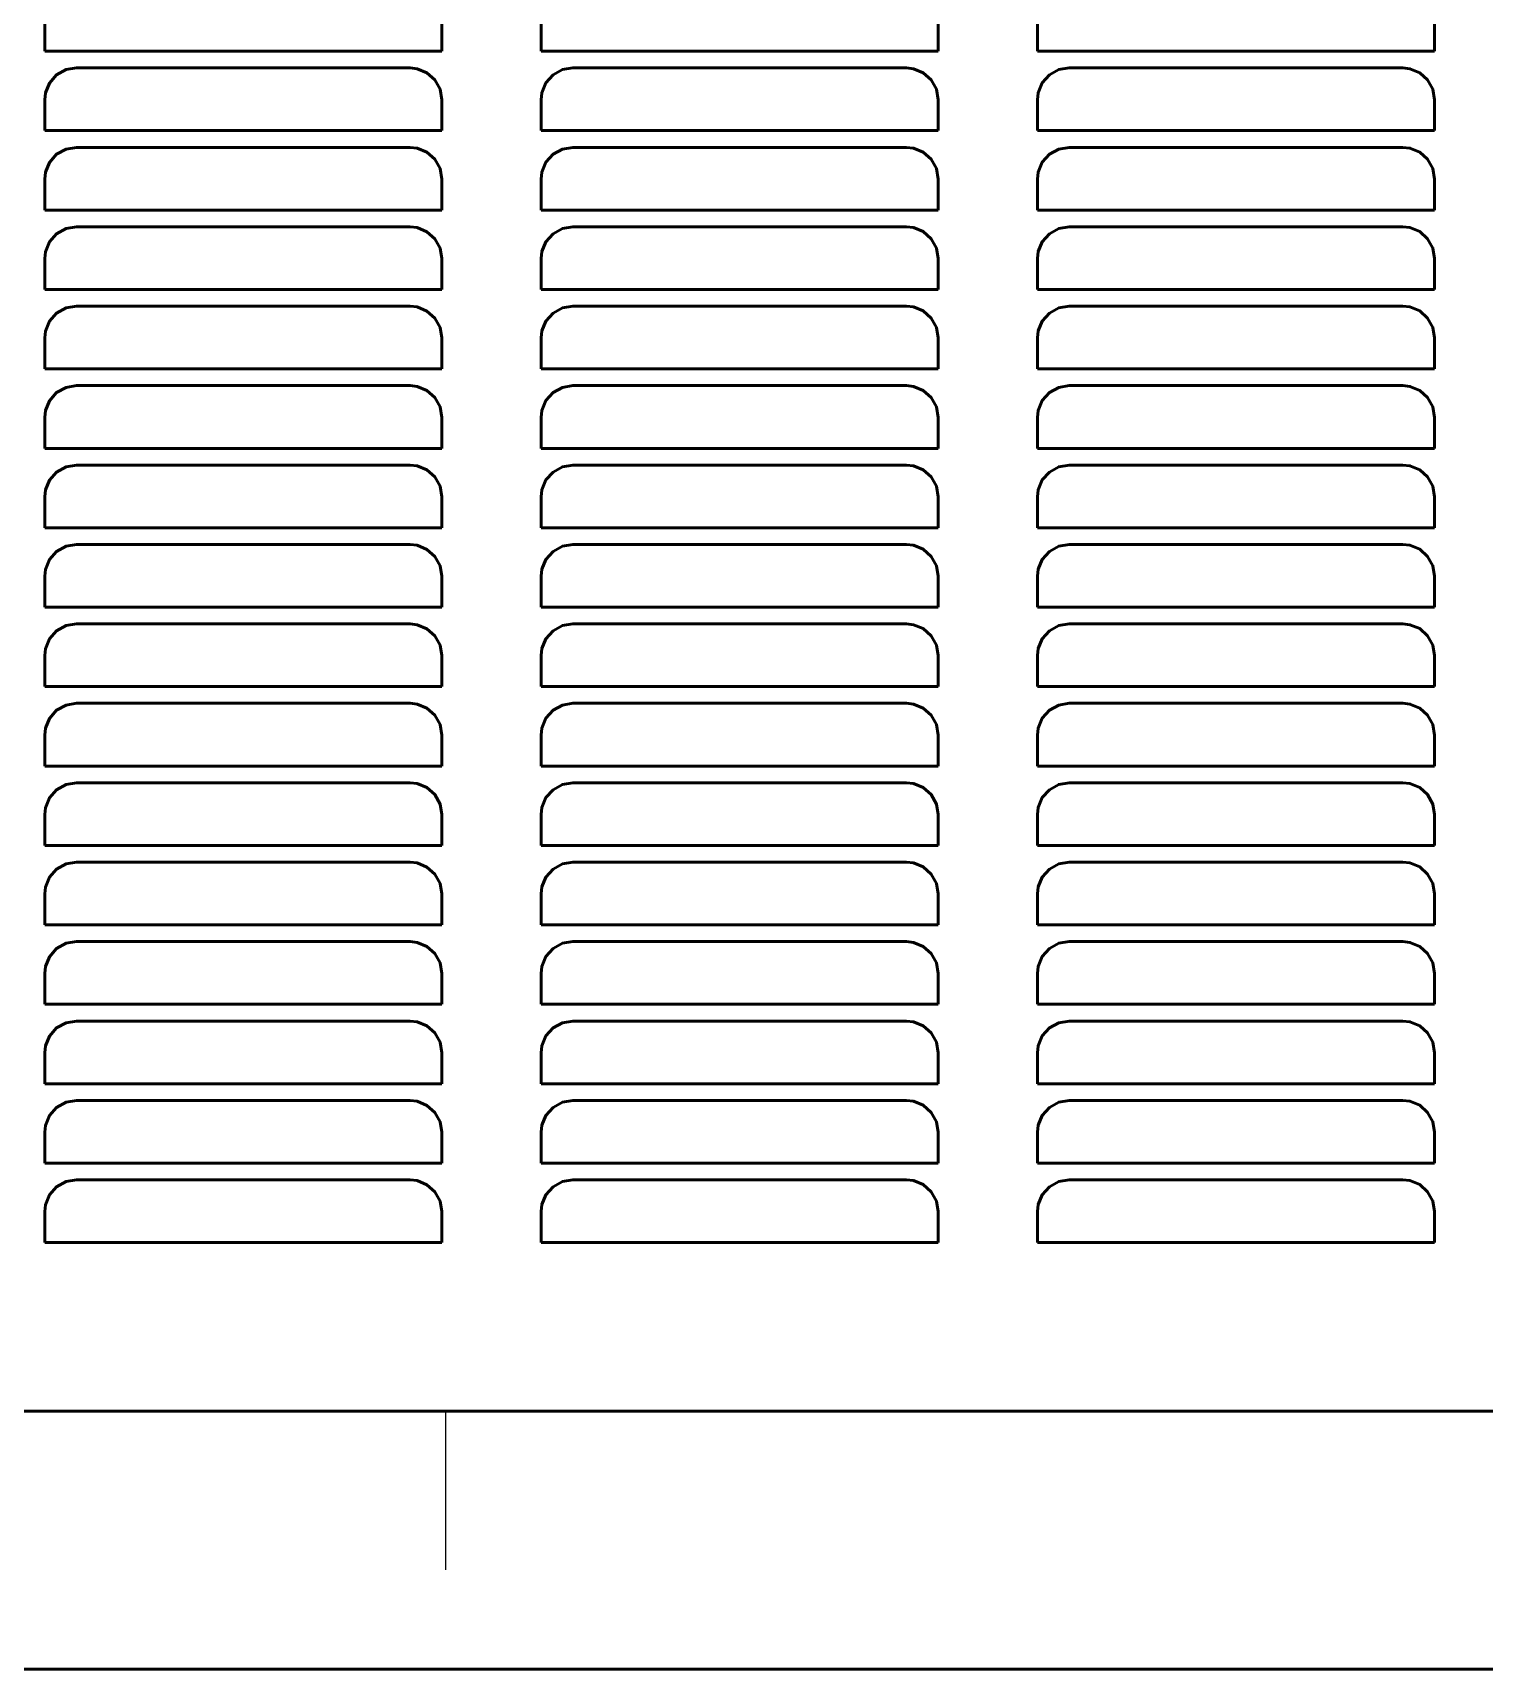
# Model space of a CAD drawing. Header units: inches. Extents: x -0.3 to 35.5, y 0 to 41.5.
# Drawn here: x 7.07 to 16.2, y 0 to 10.3 of the extents above; entities that cross this region are included whole.
import ezdxf

# ---------------------------------------------------------------- set-up
doc = ezdxf.new("R2010")
doc.units = ezdxf.units.IN
doc.header["$MEASUREMENT"] = 0
doc.linetypes.add('Dashed', pattern=[2, 1, -1])
doc.layers.add('AM_0', color=7, linetype='Continuous', lineweight=50)
doc.layers.add('AM_9', color=6, linetype='Dashed', lineweight=25)

msp = doc.modelspace()

# ---------------------------------------------------------------- linework, layer by layer
at = {"layer": 'AM_0'}
for p, q in [((7.141, 10.381), (7.141, 10.186)), ((9.641, 10.186), (9.641, 10.381)), ((10.266, 10.381), (10.266, 10.186)), ((12.766, 10.186), (12.766, 10.381)), ((13.391, 10.381), (13.391, 10.186)), ((15.891, 10.186), (15.891, 10.381)), ((7.141, 10.186), (9.641, 10.186)), ((10.266, 10.186), (12.766, 10.186)), ((13.391, 10.186), (15.891, 10.186)), ((9.441, 10.081), (7.341, 10.081)), ((12.566, 10.081), (10.466, 10.081)), ((15.691, 10.081), (13.591, 10.081)), ((7.141, 9.881), (7.141, 9.686)), ((9.641, 9.686), (9.641, 9.881)), ((10.266, 9.881), (10.266, 9.686)), ((12.766, 9.686), (12.766, 9.881)), ((13.391, 9.881), (13.391, 9.686)), ((15.891, 9.686), (15.891, 9.881)), ((7.141, 9.686), (9.641, 9.686)), ((10.266, 9.686), (12.766, 9.686)), ((13.391, 9.686), (15.891, 9.686)), ((9.441, 9.581), (7.341, 9.581)), ((12.566, 9.581), (10.466, 9.581)), ((15.691, 9.581), (13.591, 9.581)), ((7.141, 9.381), (7.141, 9.186)), ((9.641, 9.186), (9.641, 9.381)), ((10.266, 9.381), (10.266, 9.186)), ((12.766, 9.186), (12.766, 9.381)), ((13.391, 9.381), (13.391, 9.186)), ((15.891, 9.186), (15.891, 9.381)), ((7.141, 9.186), (9.641, 9.186)), ((10.266, 9.186), (12.766, 9.186)), ((13.391, 9.186), (15.891, 9.186)), ((9.441, 9.081), (7.341, 9.081)), ((12.566, 9.081), (10.466, 9.081)), ((15.691, 9.081), (13.591, 9.081)), ((7.141, 8.881), (7.141, 8.686)), ((9.641, 8.686), (9.641, 8.881)), ((10.266, 8.881), (10.266, 8.686)), ((12.766, 8.686), (12.766, 8.881)), ((13.391, 8.881), (13.391, 8.686)), ((15.891, 8.686), (15.891, 8.881)), ((7.141, 8.686), (9.641, 8.686)), ((10.266, 8.686), (12.766, 8.686)), ((13.391, 8.686), (15.891, 8.686)), ((9.441, 8.581), (7.341, 8.581)), ((12.566, 8.581), (10.466, 8.581)), ((15.691, 8.581), (13.591, 8.581)), ((7.141, 8.381), (7.141, 8.186)), ((9.641, 8.186), (9.641, 8.381)), ((10.266, 8.381), (10.266, 8.186)), ((12.766, 8.186), (12.766, 8.381)), ((13.391, 8.381), (13.391, 8.186)), ((15.891, 8.186), (15.891, 8.381)), ((7.141, 8.186), (9.641, 8.186)), ((10.266, 8.186), (12.766, 8.186)), ((13.391, 8.186), (15.891, 8.186)), ((9.441, 8.081), (7.341, 8.081)), ((12.566, 8.081), (10.466, 8.081)), ((15.691, 8.081), (13.591, 8.081)), ((7.141, 7.881), (7.141, 7.686)), ((9.641, 7.686), (9.641, 7.881)), ((10.266, 7.881), (10.266, 7.686)), ((12.766, 7.686), (12.766, 7.881)), ((13.391, 7.881), (13.391, 7.686)), ((15.891, 7.686), (15.891, 7.881)), ((7.141, 7.686), (9.641, 7.686)), ((10.266, 7.686), (12.766, 7.686)), ((13.391, 7.686), (15.891, 7.686)), ((9.441, 7.581), (7.341, 7.581)), ((12.566, 7.581), (10.466, 7.581)), ((15.691, 7.581), (13.591, 7.581)), ((7.141, 7.381), (7.141, 7.186)), ((9.641, 7.186), (9.641, 7.381)), ((10.266, 7.381), (10.266, 7.186)), ((12.766, 7.186), (12.766, 7.381)), ((13.391, 7.381), (13.391, 7.186)), ((15.891, 7.186), (15.891, 7.381)), ((7.141, 7.186), (9.641, 7.186)), ((10.266, 7.186), (12.766, 7.186)), ((13.391, 7.186), (15.891, 7.186)), ((9.441, 7.081), (7.341, 7.081)), ((12.566, 7.081), (10.466, 7.081)), ((15.691, 7.081), (13.591, 7.081)), ((7.141, 6.881), (7.141, 6.686)), ((9.641, 6.686), (9.641, 6.881)), ((10.266, 6.881), (10.266, 6.686)), ((12.766, 6.686), (12.766, 6.881)), ((13.391, 6.881), (13.391, 6.686)), ((15.891, 6.686), (15.891, 6.881)), ((7.141, 6.686), (9.641, 6.686)), ((10.266, 6.686), (12.766, 6.686)), ((13.391, 6.686), (15.891, 6.686)), ((9.441, 6.581), (7.341, 6.581)), ((12.566, 6.581), (10.466, 6.581)), ((15.691, 6.581), (13.591, 6.581)), ((7.141, 6.381), (7.141, 6.186)), ((9.641, 6.186), (9.641, 6.381)), ((10.266, 6.381), (10.266, 6.186)), ((12.766, 6.186), (12.766, 6.381)), ((13.391, 6.381), (13.391, 6.186)), ((15.891, 6.186), (15.891, 6.381)), ((7.141, 6.186), (9.641, 6.186)), ((10.266, 6.186), (12.766, 6.186)), ((13.391, 6.186), (15.891, 6.186)), ((9.441, 6.081), (7.341, 6.081)), ((12.566, 6.081), (10.466, 6.081)), ((15.691, 6.081), (13.591, 6.081)), ((7.141, 5.881), (7.141, 5.686)), ((9.641, 5.686), (9.641, 5.881)), ((10.266, 5.881), (10.266, 5.686)), ((12.766, 5.686), (12.766, 5.881)), ((13.391, 5.881), (13.391, 5.686)), ((15.891, 5.686), (15.891, 5.881)), ((7.141, 5.686), (9.641, 5.686)), ((10.266, 5.686), (12.766, 5.686)), ((13.391, 5.686), (15.891, 5.686)), ((9.441, 5.581), (7.341, 5.581)), ((12.566, 5.581), (10.466, 5.581)), ((15.691, 5.581), (13.591, 5.581)), ((7.141, 5.381), (7.141, 5.186)), ((9.641, 5.186), (9.641, 5.381)), ((10.266, 5.381), (10.266, 5.186)), ((12.766, 5.186), (12.766, 5.381)), ((13.391, 5.381), (13.391, 5.186)), ((15.891, 5.186), (15.891, 5.381)), ((7.141, 5.186), (9.641, 5.186)), ((10.266, 5.186), (12.766, 5.186)), ((13.391, 5.186), (15.891, 5.186)), ((9.441, 5.081), (7.341, 5.081)), ((12.566, 5.081), (10.466, 5.081)), ((15.691, 5.081), (13.591, 5.081)), ((7.141, 4.881), (7.141, 4.686)), ((9.641, 4.686), (9.641, 4.881)), ((10.266, 4.881), (10.266, 4.686)), ((12.766, 4.686), (12.766, 4.881)), ((13.391, 4.881), (13.391, 4.686)), ((15.891, 4.686), (15.891, 4.881)), ((7.141, 4.686), (9.641, 4.686)), ((10.266, 4.686), (12.766, 4.686)), ((13.391, 4.686), (15.891, 4.686)), ((9.441, 4.581), (7.341, 4.581)), ((12.566, 4.581), (10.466, 4.581)), ((15.691, 4.581), (13.591, 4.581)), ((7.141, 4.381), (7.141, 4.186)), ((9.641, 4.186), (9.641, 4.381)), ((10.266, 4.381), (10.266, 4.186)), ((12.766, 4.186), (12.766, 4.381)), ((13.391, 4.381), (13.391, 4.186)), ((15.891, 4.186), (15.891, 4.381)), ((7.141, 4.186), (9.641, 4.186)), ((10.266, 4.186), (12.766, 4.186)), ((13.391, 4.186), (15.891, 4.186)), ((9.441, 4.081), (7.341, 4.081)), ((12.566, 4.081), (10.466, 4.081)), ((15.691, 4.081), (13.591, 4.081)), ((7.141, 3.881), (7.141, 3.686)), ((9.641, 3.686), (9.641, 3.881)), ((10.266, 3.881), (10.266, 3.686)), ((12.766, 3.686), (12.766, 3.881)), ((13.391, 3.881), (13.391, 3.686)), ((15.891, 3.686), (15.891, 3.881)), ((7.141, 3.686), (9.641, 3.686)), ((10.266, 3.686), (12.766, 3.686)), ((13.391, 3.686), (15.891, 3.686)), ((9.441, 3.581), (7.341, 3.581)), ((12.566, 3.581), (10.466, 3.581)), ((15.691, 3.581), (13.591, 3.581)), ((7.141, 3.381), (7.141, 3.186)), ((9.641, 3.186), (9.641, 3.381)), ((10.266, 3.381), (10.266, 3.186)), ((12.766, 3.186), (12.766, 3.381)), ((13.391, 3.381), (13.391, 3.186)), ((15.891, 3.186), (15.891, 3.381)), ((7.141, 3.186), (9.641, 3.186)), ((10.266, 3.186), (12.766, 3.186)), ((13.391, 3.186), (15.891, 3.186)), ((9.441, 3.081), (7.341, 3.081)), ((12.566, 3.081), (10.466, 3.081)), ((15.691, 3.081), (13.591, 3.081)), ((7.141, 2.881), (7.141, 2.686)), ((9.641, 2.686), (9.641, 2.881)), ((10.266, 2.881), (10.266, 2.686)), ((12.766, 2.686), (12.766, 2.881)), ((13.391, 2.881), (13.391, 2.686)), ((15.891, 2.686), (15.891, 2.881)), ((7.141, 2.686), (9.641, 2.686)), ((10.266, 2.686), (12.766, 2.686)), ((13.391, 2.686), (15.891, 2.686)), ((-0.27, 1.625), (35.27, 1.625)), ((3.39, 0), (32.11, 0))]:
    msp.add_line(p, q, dxfattribs=at)
for points in [[(7.341, 10.081), (7.275, 10.07), (7.216, 10.037), (7.171, 9.986), (7.146, 9.924), (7.141, 9.881)], [(9.641, 9.881), (9.63, 9.947), (9.597, 10.006), (9.547, 10.05), (9.485, 10.076), (9.441, 10.081)], [(10.466, 10.081), (10.4, 10.07), (10.341, 10.037), (10.296, 9.987), (10.271, 9.925), (10.266, 9.881)], [(12.766, 9.881), (12.755, 9.947), (12.722, 10.006), (12.672, 10.051), (12.61, 10.076), (12.566, 10.081)], [(13.591, 10.081), (13.525, 10.07), (13.466, 10.037), (13.421, 9.987), (13.396, 9.925), (13.391, 9.881)], [(15.891, 9.881), (15.88, 9.947), (15.847, 10.006), (15.797, 10.051), (15.735, 10.076), (15.691, 10.081)], [(7.341, 9.581), (7.275, 9.57), (7.216, 9.537), (7.171, 9.486), (7.146, 9.424), (7.141, 9.381)], [(9.641, 9.381), (9.63, 9.447), (9.597, 9.506), (9.547, 9.55), (9.485, 9.576), (9.441, 9.581)], [(10.466, 9.581), (10.4, 9.57), (10.341, 9.537), (10.296, 9.487), (10.271, 9.425), (10.266, 9.381)], [(12.766, 9.381), (12.755, 9.447), (12.722, 9.506), (12.672, 9.551), (12.61, 9.576), (12.566, 9.581)], [(13.591, 9.581), (13.525, 9.57), (13.466, 9.537), (13.421, 9.487), (13.396, 9.425), (13.391, 9.381)], [(15.891, 9.381), (15.88, 9.447), (15.847, 9.506), (15.797, 9.551), (15.735, 9.576), (15.691, 9.581)], [(7.341, 9.081), (7.275, 9.07), (7.216, 9.037), (7.171, 8.986), (7.146, 8.924), (7.141, 8.881)], [(9.641, 8.881), (9.63, 8.947), (9.597, 9.006), (9.547, 9.05), (9.485, 9.076), (9.441, 9.081)], [(10.466, 9.081), (10.4, 9.07), (10.341, 9.037), (10.296, 8.987), (10.271, 8.925), (10.266, 8.881)], [(12.766, 8.881), (12.755, 8.947), (12.722, 9.006), (12.672, 9.051), (12.61, 9.076), (12.566, 9.081)], [(13.591, 9.081), (13.525, 9.07), (13.466, 9.037), (13.421, 8.987), (13.396, 8.925), (13.391, 8.881)], [(15.891, 8.881), (15.88, 8.947), (15.847, 9.006), (15.797, 9.051), (15.735, 9.076), (15.691, 9.081)], [(7.341, 8.581), (7.275, 8.57), (7.216, 8.537), (7.171, 8.486), (7.146, 8.424), (7.141, 8.381)], [(9.641, 8.381), (9.63, 8.447), (9.597, 8.506), (9.547, 8.55), (9.485, 8.576), (9.441, 8.581)], [(10.466, 8.581), (10.4, 8.57), (10.341, 8.537), (10.296, 8.487), (10.271, 8.425), (10.266, 8.381)], [(12.766, 8.381), (12.755, 8.447), (12.722, 8.506), (12.672, 8.551), (12.61, 8.576), (12.566, 8.581)], [(13.591, 8.581), (13.525, 8.57), (13.466, 8.537), (13.421, 8.487), (13.396, 8.425), (13.391, 8.381)], [(15.891, 8.381), (15.88, 8.447), (15.847, 8.506), (15.797, 8.551), (15.735, 8.576), (15.691, 8.581)], [(7.341, 8.081), (7.275, 8.07), (7.216, 8.037), (7.171, 7.986), (7.146, 7.924), (7.141, 7.881)], [(9.641, 7.881), (9.63, 7.947), (9.597, 8.006), (9.547, 8.05), (9.485, 8.076), (9.441, 8.081)], [(10.466, 8.081), (10.4, 8.07), (10.341, 8.037), (10.296, 7.987), (10.271, 7.925), (10.266, 7.881)], [(12.766, 7.881), (12.755, 7.947), (12.722, 8.006), (12.672, 8.051), (12.61, 8.076), (12.566, 8.081)], [(13.591, 8.081), (13.525, 8.07), (13.466, 8.037), (13.421, 7.987), (13.396, 7.925), (13.391, 7.881)], [(15.891, 7.881), (15.88, 7.947), (15.847, 8.006), (15.797, 8.051), (15.735, 8.076), (15.691, 8.081)], [(7.341, 7.581), (7.275, 7.57), (7.216, 7.537), (7.171, 7.486), (7.146, 7.424), (7.141, 7.381)], [(9.641, 7.381), (9.63, 7.447), (9.597, 7.506), (9.547, 7.55), (9.485, 7.576), (9.441, 7.581)], [(10.466, 7.581), (10.4, 7.57), (10.341, 7.537), (10.296, 7.487), (10.271, 7.425), (10.266, 7.381)], [(12.766, 7.381), (12.755, 7.447), (12.722, 7.506), (12.672, 7.551), (12.61, 7.576), (12.566, 7.581)], [(13.591, 7.581), (13.525, 7.57), (13.466, 7.537), (13.421, 7.487), (13.396, 7.425), (13.391, 7.381)], [(15.891, 7.381), (15.88, 7.447), (15.847, 7.506), (15.797, 7.551), (15.735, 7.576), (15.691, 7.581)], [(7.341, 7.081), (7.275, 7.07), (7.216, 7.037), (7.171, 6.986), (7.146, 6.924), (7.141, 6.881)], [(9.641, 6.881), (9.63, 6.947), (9.597, 7.006), (9.547, 7.05), (9.485, 7.076), (9.441, 7.081)], [(10.466, 7.081), (10.4, 7.07), (10.341, 7.037), (10.296, 6.987), (10.271, 6.925), (10.266, 6.881)], [(12.766, 6.881), (12.755, 6.947), (12.722, 7.006), (12.672, 7.051), (12.61, 7.076), (12.566, 7.081)], [(13.591, 7.081), (13.525, 7.07), (13.466, 7.037), (13.421, 6.987), (13.396, 6.925), (13.391, 6.881)], [(15.891, 6.881), (15.88, 6.947), (15.847, 7.006), (15.797, 7.051), (15.735, 7.076), (15.691, 7.081)], [(7.341, 6.581), (7.275, 6.57), (7.216, 6.537), (7.171, 6.486), (7.146, 6.424), (7.141, 6.381)], [(9.641, 6.381), (9.63, 6.447), (9.597, 6.506), (9.547, 6.55), (9.485, 6.576), (9.441, 6.581)], [(10.466, 6.581), (10.4, 6.57), (10.341, 6.537), (10.296, 6.487), (10.271, 6.425), (10.266, 6.381)], [(12.766, 6.381), (12.755, 6.447), (12.722, 6.506), (12.672, 6.551), (12.61, 6.576), (12.566, 6.581)], [(13.591, 6.581), (13.525, 6.57), (13.466, 6.537), (13.421, 6.487), (13.396, 6.425), (13.391, 6.381)], [(15.891, 6.381), (15.88, 6.447), (15.847, 6.506), (15.797, 6.551), (15.735, 6.576), (15.691, 6.581)], [(7.341, 6.081), (7.275, 6.07), (7.216, 6.037), (7.171, 5.986), (7.146, 5.924), (7.141, 5.881)], [(9.641, 5.881), (9.63, 5.947), (9.597, 6.006), (9.547, 6.05), (9.485, 6.076), (9.441, 6.081)], [(10.466, 6.081), (10.4, 6.07), (10.341, 6.037), (10.296, 5.987), (10.271, 5.925), (10.266, 5.881)], [(12.766, 5.881), (12.755, 5.947), (12.722, 6.006), (12.672, 6.051), (12.61, 6.076), (12.566, 6.081)], [(13.591, 6.081), (13.525, 6.07), (13.466, 6.037), (13.421, 5.987), (13.396, 5.925), (13.391, 5.881)], [(15.891, 5.881), (15.88, 5.947), (15.847, 6.006), (15.797, 6.051), (15.735, 6.076), (15.691, 6.081)], [(7.341, 5.581), (7.275, 5.57), (7.216, 5.537), (7.171, 5.486), (7.146, 5.424), (7.141, 5.381)], [(9.641, 5.381), (9.63, 5.447), (9.597, 5.506), (9.547, 5.55), (9.485, 5.576), (9.441, 5.581)], [(10.466, 5.581), (10.4, 5.57), (10.341, 5.537), (10.296, 5.487), (10.271, 5.425), (10.266, 5.381)], [(12.766, 5.381), (12.755, 5.447), (12.722, 5.506), (12.672, 5.551), (12.61, 5.576), (12.566, 5.581)], [(13.591, 5.581), (13.525, 5.57), (13.466, 5.537), (13.421, 5.487), (13.396, 5.425), (13.391, 5.381)], [(15.891, 5.381), (15.88, 5.447), (15.847, 5.506), (15.797, 5.551), (15.735, 5.576), (15.691, 5.581)], [(7.341, 5.081), (7.275, 5.07), (7.216, 5.037), (7.171, 4.986), (7.146, 4.924), (7.141, 4.881)], [(9.641, 4.881), (9.63, 4.947), (9.597, 5.006), (9.547, 5.05), (9.485, 5.076), (9.441, 5.081)], [(10.466, 5.081), (10.4, 5.07), (10.341, 5.037), (10.296, 4.987), (10.271, 4.925), (10.266, 4.881)], [(12.766, 4.881), (12.755, 4.947), (12.722, 5.006), (12.672, 5.051), (12.61, 5.076), (12.566, 5.081)], [(13.591, 5.081), (13.525, 5.07), (13.466, 5.037), (13.421, 4.987), (13.396, 4.925), (13.391, 4.881)], [(15.891, 4.881), (15.88, 4.947), (15.847, 5.006), (15.797, 5.051), (15.735, 5.076), (15.691, 5.081)], [(7.341, 4.581), (7.275, 4.57), (7.216, 4.537), (7.171, 4.486), (7.146, 4.424), (7.141, 4.381)], [(9.641, 4.381), (9.63, 4.447), (9.597, 4.506), (9.547, 4.55), (9.485, 4.576), (9.441, 4.581)], [(10.466, 4.581), (10.4, 4.57), (10.341, 4.537), (10.296, 4.487), (10.271, 4.425), (10.266, 4.381)], [(12.766, 4.381), (12.755, 4.447), (12.722, 4.506), (12.672, 4.551), (12.61, 4.576), (12.566, 4.581)], [(13.591, 4.581), (13.525, 4.57), (13.466, 4.537), (13.421, 4.487), (13.396, 4.425), (13.391, 4.381)], [(15.891, 4.381), (15.88, 4.447), (15.847, 4.506), (15.797, 4.551), (15.735, 4.576), (15.691, 4.581)], [(7.341, 4.081), (7.275, 4.07), (7.216, 4.037), (7.171, 3.986), (7.146, 3.924), (7.141, 3.881)], [(9.641, 3.881), (9.63, 3.947), (9.597, 4.006), (9.547, 4.05), (9.485, 4.076), (9.441, 4.081)], [(10.466, 4.081), (10.4, 4.07), (10.341, 4.037), (10.296, 3.987), (10.271, 3.925), (10.266, 3.881)], [(12.766, 3.881), (12.755, 3.947), (12.722, 4.006), (12.672, 4.051), (12.61, 4.076), (12.566, 4.081)], [(13.591, 4.081), (13.525, 4.07), (13.466, 4.037), (13.421, 3.987), (13.396, 3.925), (13.391, 3.881)], [(15.891, 3.881), (15.88, 3.947), (15.847, 4.006), (15.797, 4.051), (15.735, 4.076), (15.691, 4.081)], [(7.341, 3.581), (7.275, 3.57), (7.216, 3.537), (7.171, 3.486), (7.146, 3.424), (7.141, 3.381)], [(9.641, 3.381), (9.63, 3.447), (9.597, 3.506), (9.547, 3.55), (9.485, 3.576), (9.441, 3.581)], [(10.466, 3.581), (10.4, 3.57), (10.341, 3.537), (10.296, 3.487), (10.271, 3.425), (10.266, 3.381)], [(12.766, 3.381), (12.755, 3.447), (12.722, 3.506), (12.672, 3.551), (12.61, 3.576), (12.566, 3.581)], [(13.591, 3.581), (13.525, 3.57), (13.466, 3.537), (13.421, 3.487), (13.396, 3.425), (13.391, 3.381)], [(15.891, 3.381), (15.88, 3.447), (15.847, 3.506), (15.797, 3.551), (15.735, 3.576), (15.691, 3.581)], [(7.341, 3.081), (7.275, 3.07), (7.216, 3.037), (7.171, 2.986), (7.146, 2.924), (7.141, 2.881)], [(9.641, 2.881), (9.63, 2.947), (9.597, 3.006), (9.547, 3.05), (9.485, 3.076), (9.441, 3.081)], [(10.466, 3.081), (10.4, 3.07), (10.341, 3.037), (10.296, 2.987), (10.271, 2.925), (10.266, 2.881)], [(12.766, 2.881), (12.755, 2.947), (12.722, 3.006), (12.672, 3.051), (12.61, 3.076), (12.566, 3.081)], [(13.591, 3.081), (13.525, 3.07), (13.466, 3.037), (13.421, 2.987), (13.396, 2.925), (13.391, 2.881)], [(15.891, 2.881), (15.88, 2.947), (15.847, 3.006), (15.797, 3.051), (15.735, 3.076), (15.691, 3.081)]]:
    msp.add_lwpolyline(points, dxfattribs=at)
at = {"layer": 'AM_9'}
msp.add_line((9.664, 1.625), (9.664, 0), dxfattribs=at)

doc.saveas('drawing.dxf')
